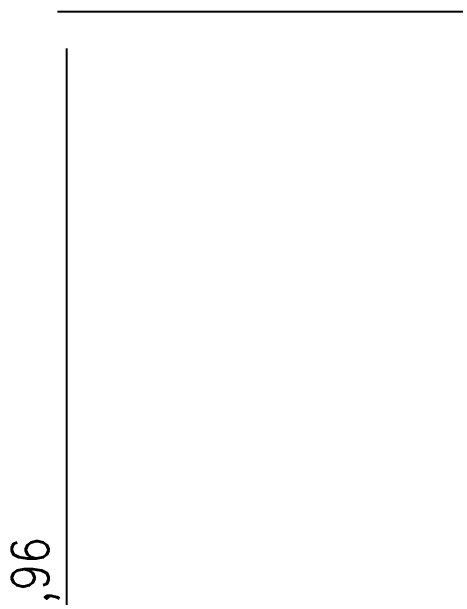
# Model space of a CAD drawing. Header units: millimetres. Extents: x 125275 to 125701, y 643 to 921.
# Drawn here: x 125402.8 to 125427.05, y 736.76 to 768.74 of the extents above; entities that cross this region are included whole.
import ezdxf

# ---------------------------------------------------------------- set-up
doc = ezdxf.new("R2010")
doc.units = ezdxf.units.MM
doc.layers.add('DIM', color=4, linetype='Continuous')
doc.styles.get("Standard").update_dxf_attribs({"font": 'txt.shx', "width": 0.85, "bigfont": 'ctxt.shx'})
doc.dimstyles.new('T-2-WX', dxfattribs={"dimtxt": 2, "dimasz": 2, "dimexe": 0.5, "dimexo": 0.5, "dimgap": 0.5, "dimtad": 1, "dimtxsty": 'Standard', "dimblk": 'OPEN30', "dimcen": 0, "dimazin": 3, "dimtfac": 1, "dimtmove": 0, "dimatfit": 3, "dimldrblk": 'OPEN30', "dimlwd": -1, "dimlwe": -1})

# ---------------------------------------------------------------- blocks, each defined once
blk = doc.blocks.new('*D7594')
at = {"layer": 'Defpoints', "color": 0}
for p in [(125428.424, 768.744), (125405.806, 704.784), (125427.602, 704.784)]:
    blk.add_point(p, dxfattribs=at)
at = {"layer": 'DIM', "color": 0}
for p, q in [((125427.924, 768.744), (125405.306, 768.744)), ((125405.806, 766.744), (125405.806, 706.784)), ((125427.102, 704.784), (125405.306, 704.784))]:
    blk.add_line(p, q, dxfattribs=at)
at = {"layer": 'DIM', "color": 0, "lineweight": 5, "insert": (125404.115, 736.764), "char_height": 2, "attachment_point": 5, "rotation": 90}
blk.add_mtext('63,96', dxfattribs=at)
blk = doc.blocks.new('_Open30')

msp = doc.modelspace()

# ---------------------------------------------------------------- dimensions: what is measured, and where the dimension line sits
at = {"layer": 'DIM', "lineweight": 5}
dim = msp.add_linear_dim(base=(125405.806, 704.784), p1=(125428.424, 768.744), p2=(125427.602, 704.784), angle=90, dimstyle='T-2-WX', dxfattribs=at)
dim.commit()
dim.dimension.update_dxf_attribs({"geometry": '*D7594', "text_midpoint": (125404.115, 736.764)})

doc.saveas('drawing.dxf')
